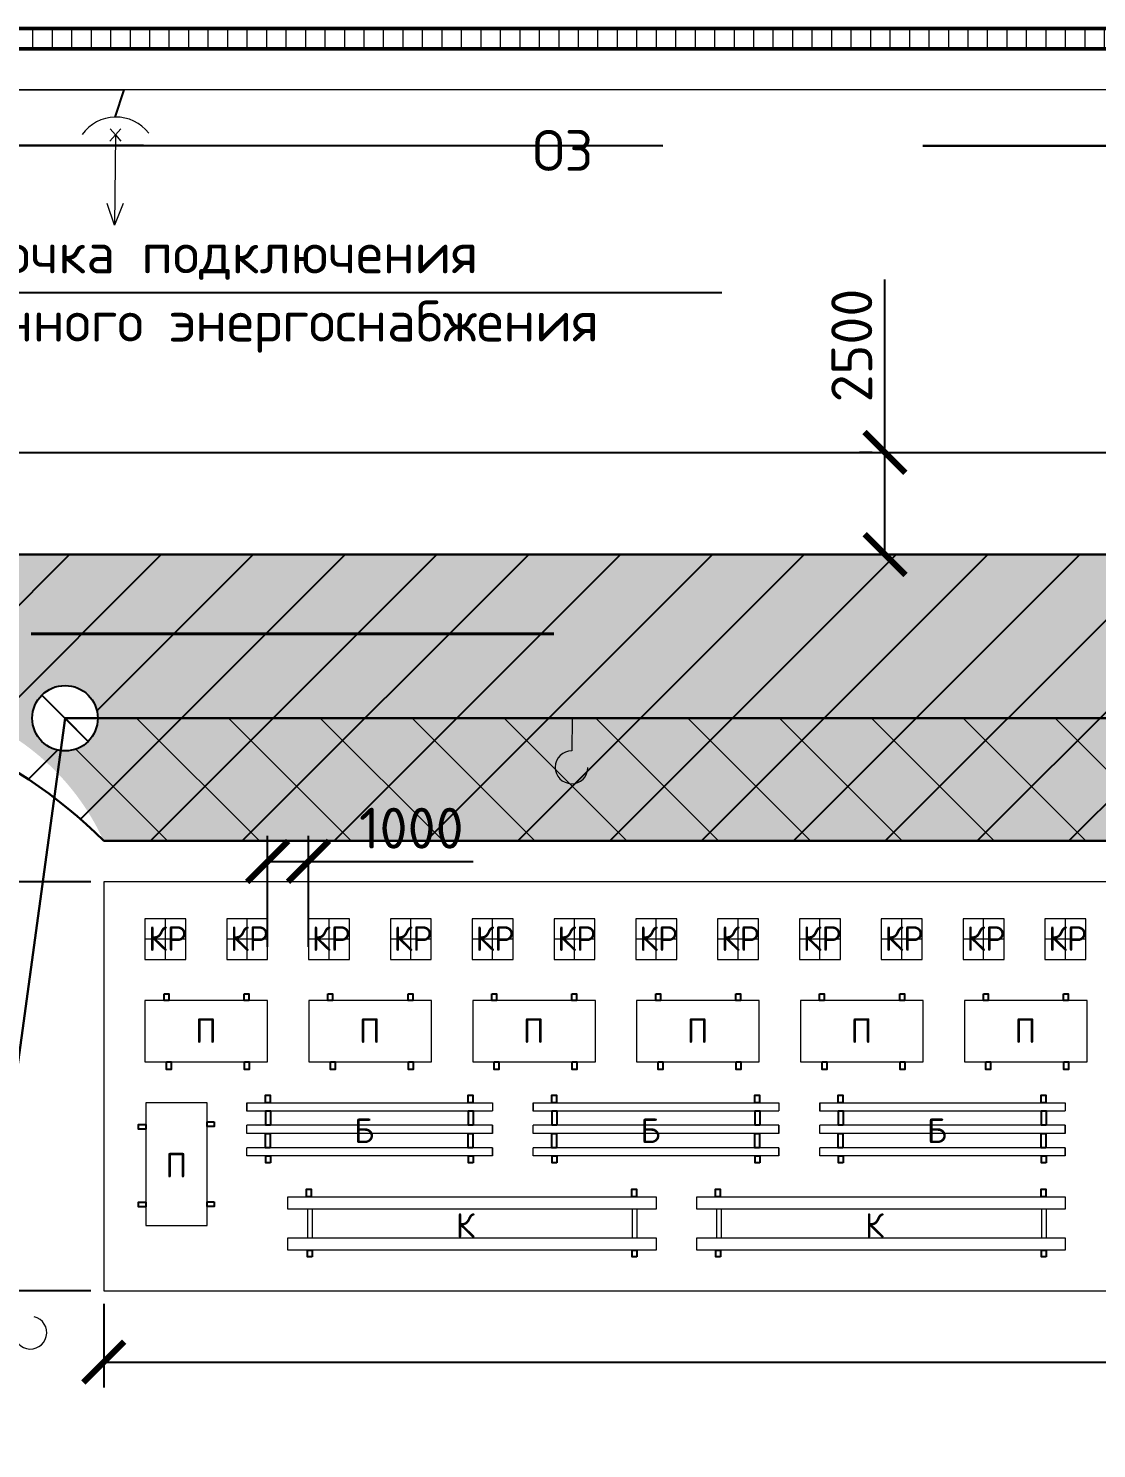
# Model space of a CAD drawing. Header units: millimetres. Extents: x -782 to 10910, y 3841 to 13237.
# Drawn here: x -583.6 to -531.4, y 4637.1 to 4706.5 of the extents above; entities that cross this region are included whole.
import ezdxf

# ---------------------------------------------------------------- set-up
doc = ezdxf.new("R2010")
doc.units = ezdxf.units.MM
doc.linetypes.add('DASHEDX2', pattern=[38.099999999999994, 25.4, -12.7])
doc.linetypes.add('штриховая2', pattern=[9.524999999999999, 6.349999999999999, -3.174999999999999])
doc.layers.add('!ОНенес!', color=6, linetype='Continuous', lineweight=40)
doc.layers.add('красный', color=1, linetype='Continuous', lineweight=30)
doc.layers.add('1', color=7, linetype='Continuous')
doc.styles.add('2.5', font='isocpeur.ttf', dxfattribs={"height": 2})
doc.styles.add('Isocpeur', font='isocpeur.ttf')
doc.dimstyles.new('М500 стройгенп', dxfattribs={"dimtxt": 2, "dimasz": 2, "dimexe": 1.25, "dimexo": 0.625, "dimtad": 1, "dimlfac": 500, "dimtxsty": '2.5', "dimblk": 'ARCHTICK', "dimcen": 2.5, "dimadec": 0, "dimazin": 0, "dimtfac": 1, "dimtmove": 0, "dimatfit": 3, "dimfxl": 1, "dimarcsym": 0})
pattern_1 = [(49.99999999999999, (0, 0), (4.5546167249001, -0.3984771384725772), [0.4762500000000001, -5.23875]), (355, (0, 0), (-0.8810855356242335, 4.776421130975879), [0.381, -4.19101460425]), (100.4514447, (0.379550175, -0.0332063375), (3.673531177258832, 4.377943797804877), [0.40475022, -4.452256114999999]), (46.18420000000002, (0, 1.27), (6.776976022303248, -1.051058198318179), [0.7143749999999999, -7.858124999999999]), (96.63555760999996, (0.5647475000000001, 1.1824125), (5.935103351287576, 6.185653114943038), [0.6071255785, -6.678390204]), (351.1841511700001, (0, 1.27), (5.935103351624426, 6.185653114638317), [0.5714991767500001, -6.286493298]), (21, (0.635, 0.9525000000000001), (3.790359781728312, -2.55662995467719), [0.4762500000000001, -5.23875]), (326.0000000000001, (0.635, 0.9525000000000001), (1.545050708691177, 4.604699153057981), [0.381, -4.191]), (71.45144499999999, (0.950863315, 0.7394475025), (5.335410481967904, 2.048069222147631), [0.40475022, -4.45224844]), (37.50000000000001, (0, 0), (0.07721508126479543, 2.113875971828828), [0, -4.1402, 0, -4.2545, 0, -4.206875]), (7.499999999999999, (0, 0), (1.670491562757644, 2.504514370452988), [0, -2.4257, 0, -4.04495, 0, -1.603375]), (327.5, (-1.41605, 0), (3.389764879171785, -0.1432185998168361), [0, -1.5875, 0, -4.953, 0, -6.57225]), (317.5, (-2.05105, 0), (3.703229534650451, 0.6356622758333258), [0, -2.06375, 0, -3.2893, 0, -4.66725])]

# ---------------------------------------------------------------- blocks, each defined once
blk = doc.blocks.new('_ArchTick')
at = {"color": 0, "linetype": 'ByBlock', "const_width": 0.15}
blk.add_lwpolyline([(-0.5, -0.5), (0.5, 0.5)], dxfattribs=at)
blk = doc.blocks.new('*D133')
at = {"color": 0, "lineweight": -2, "transparency": 16777216}
for p, q in [((-571.9339493118123, 4661.632408190058), (-571.9339493118123, 4667.057408190056)), ((-569.9339493118123, 4661.632408190058), (-569.9339493118123, 4667.057408190056)), ((-571.9339493118123, 4665.807408190056), (-569.9339493118123, 4665.807408190056)), ((-569.9339493118123, 4665.807408190056), (-561.8839493118123, 4665.807408190056))]:
    blk.add_line(p, q, dxfattribs=at)
at = {"layer": 'Defpoints', "color": 0, "lineweight": 20, "transparency": 16777216}
for p in [(-569.9339493118123, 4665.807408190056), (-571.9339493118123, 4661.007408190058), (-569.9339493118123, 4661.007408190058)]:
    blk.add_point(p, dxfattribs=at)
at = {"color": 0, "lineweight": -2, "transparency": 16777216, "xscale": 2, "yscale": 2, "zscale": 2, "rotation": 180}
blk.add_blockref('_ArchTick', (-571.9339493118123, 4665.807408190056), dxfattribs=at)
at = {"color": 0, "lineweight": -2, "transparency": 16777216, "xscale": 2, "yscale": 2, "zscale": 2}
blk.add_blockref('_ArchTick', (-569.9339493118123, 4665.807408190056), dxfattribs=at)
at = {"color": 0, "lineweight": 20, "transparency": 16777216, "insert": (-564.9089493118123, 4667.432408190056), "char_height": 2, "attachment_point": 5, "style": '2.5'}
blk.add_mtext('1000', dxfattribs=at)
blk = doc.blocks.new('*D137')
at = {"color": 0, "lineweight": -2, "transparency": 16777216}
for p, q in [((-580.5711032466988, 4664.807408190056), (-589.0000491121555, 4664.807408190056)), ((-587.7500491121555, 4644.807408190056), (-587.7500491121555, 4664.807408190056)), ((-580.5711032466988, 4644.807408190056), (-589.0000491121555, 4644.807408190056))]:
    blk.add_line(p, q, dxfattribs=at)
at = {"layer": 'Defpoints', "color": 0, "lineweight": 20, "transparency": 16777216}
for p in [(-587.7500491121555, 4664.807408190056), (-579.9461032466988, 4664.807408190056), (-579.9461032466988, 4644.807408190056)]:
    blk.add_point(p, dxfattribs=at)
at = {"color": 0, "lineweight": -2, "transparency": 16777216, "xscale": 2, "yscale": 2, "zscale": 2}
for p, rotation in [((-587.7500491121555, 4664.807408190056), 90), ((-587.7500491121555, 4644.807408190056), 270)]:
    blk.add_blockref('_ArchTick', p, dxfattribs=dict(at, rotation=rotation))
at = {"color": 0, "lineweight": 20, "transparency": 16777216, "insert": (-589.3750491121561, 4654.807408190056), "char_height": 2, "attachment_point": 5, "rotation": 90, "style": '2.5'}
blk.add_mtext('10000', dxfattribs=at)
blk = doc.blocks.new('*D138')
at = {"color": 0, "lineweight": -2, "transparency": 16777216}
for p, q in [((-579.9461032466988, 4644.182408190056), (-579.9461032466988, 4640.078354874035)), ((-397.9461032466988, 4644.182408190056), (-397.9461032466988, 4640.078354874035)), ((-579.9461032466988, 4641.328354874035), (-397.9461032466988, 4641.328354874035))]:
    blk.add_line(p, q, dxfattribs=at)
at = {"layer": 'Defpoints', "color": 0, "lineweight": 20, "transparency": 16777216}
for p in [(-579.9461032466988, 4644.807408190056), (-397.9461032466988, 4644.807408190056), (-397.9461032466988, 4641.328354874035)]:
    blk.add_point(p, dxfattribs=at)
at = {"color": 0, "lineweight": -2, "transparency": 16777216, "xscale": 2, "yscale": 2, "zscale": 2, "rotation": 180}
blk.add_blockref('_ArchTick', (-579.9461032466988, 4641.328354874035), dxfattribs=at)
at = {"color": 0, "lineweight": -2, "transparency": 16777216, "xscale": 2, "yscale": 2, "zscale": 2}
blk.add_blockref('_ArchTick', (-397.9461032466988, 4641.328354874035), dxfattribs=at)
at = {"color": 0, "lineweight": 20, "transparency": 16777216, "insert": (-488.9461032466988, 4642.953354874035), "char_height": 2, "attachment_point": 5, "style": '2.5'}
blk.add_mtext('91000', dxfattribs=at)
blk = doc.blocks.new('*D209')
at = {"color": 0, "lineweight": -2, "transparency": 16777216}
for p, q in [((-541.7540783181012, 4685.807408190056), (-541.7540783181012, 4694.257408190056)), ((-542.3790783181012, 4685.807408190056), (-543.0040783181012, 4685.807408190056)), ((-541.7540783181012, 4680.80934837659), (-541.7540783181012, 4685.807408190056)), ((-542.3790783181012, 4680.80934837659), (-543.0040783181012, 4680.80934837659))]:
    blk.add_line(p, q, dxfattribs=at)
at = {"layer": 'Defpoints', "color": 0, "lineweight": 25, "transparency": 16777216}
for p in [(-541.7540783181012, 4685.807408190056), (-541.7540783181012, 4685.807408190056), (-541.7540783181012, 4680.80934837659)]:
    blk.add_point(p, dxfattribs=at)
at = {"color": 0, "lineweight": -2, "transparency": 16777216, "xscale": 2, "yscale": 2, "zscale": 2}
for p, rotation in [((-541.7540783181012, 4685.807408190056), 90), ((-541.7540783181012, 4680.80934837659), 270)]:
    blk.add_blockref('_ArchTick', p, dxfattribs=dict(at, rotation=rotation))
at = {"color": 0, "lineweight": 25, "transparency": 16777216, "insert": (-543.3790783181018, 4691.032408190056), "char_height": 2, "attachment_point": 5, "rotation": 90, "style": '2.5'}
blk.add_mtext('2500', dxfattribs=at)

msp = doc.modelspace()

# ---------------------------------------------------------------- hatches: boundary and pattern name
at = {"layer": '!ОНенес!', "lineweight": 40}
h = msp.add_hatch(color=7, dxfattribs=at)
h.paths.add_polyline_path([(-563.6733351542885, 4678.381232780933), (-563.6733351542885, 4676.941352078932), (-557.9438637816843, 4676.941352078932)])
h.paths.add_polyline_path([(-563.6733351542885, 4676.941352078932), (-563.6733351542885, 4675.501471376111), (-557.9438637816843, 4676.941352078932)])
at = {"lineweight": 20}
h = msp.add_hatch(dxfattribs=at)
h.set_pattern_fill('ANSI31', color=256, scale=0.3, angle=45)
h.set_pattern_definition([(90, (-2824.641009548097, 1373.797206968949), (-0.9524999999999999, 1.665334536937735e-16), [])])
h.paths.add_polyline_path([(-313.3534659884535, 4706.536249929312), (-314.3534659884535, 4706.536249929312), (-644.9461032466984, 4706.536249929312), (-643.9461032466988, 4705.536249929311), (-314.3534659884535, 4705.536249929312)])
h.paths.add_polyline_path([(-314.3534659884535, 4433.593296754378), (-643.9461032466988, 4433.593296754378), (-644.9461032466988, 4432.593296754376), (-313.3534659884544, 4432.593296754378)])
at = {"lineweight": 25}
h = msp.add_hatch(dxfattribs=at)
h.set_pattern_fill('AR-CONC', color=256, scale=0.025)
h.set_pattern_definition(pattern_1)
edge = h.paths.add_edge_path()
edge.add_line((-353.003650781239, 4686.807408190055), (-369.0036507812391, 4686.807408190055))
edge.add_arc((-379.3959556266526, 4692.807408190057), 12.00000000000111, 322.9434425944063, 329.999999999993, ccw=False)
edge.add_line((-369.8194628868212, 4685.576171310796), (-368.2251833268003, 4673.807408190056))
edge.add_line((-368.2251833268003, 4673.807408190056), (-363.3777918013511, 4673.807408190056))
edge.add_line((-363.3777918013511, 4673.807408190056), (-316.3534659884535, 4673.807408190056))
edge.add_line((-316.3534659884535, 4673.807408190056), (-316.3534659884535, 4680.807408190056))
edge.add_line((-316.3534659884535, 4680.807408190056), (-319.3577284543594, 4680.807408190056))
edge.add_line((-319.3577284543594, 4680.807408190056), (-342.6113459358257, 4680.807408190055))
edge.add_arc((-342.6113459358257, 4692.807408190055), 12, 210, 270, ccw=False)
edge = h.paths.add_edge_path()
edge.add_arc((-379.3959556266512, 4692.807408190057), 11.99999999999997, 269.9999999999992, 322.94344259440226, ccw=False)
edge.add_line((-379.3959556266514, 4680.807408190057), (-608.7435855309658, 4680.807408190056))
edge.add_line((-608.7435855309658, 4680.807408190056), (-609.7005459311345, 4673.807408190056))
edge.add_line((-609.7005459311345, 4673.807408190056), (-590.8550631082705, 4673.807408190056))
edge.add_arc((-590.85506310827, 4661.807022099958), 12.00038609009789, 43.872055311378006, 90.00000000000279, ccw=False)
edge.add_line((-582.2041141804308, 4670.12389344436), (-582.053972230369, 4671.222155870106))
edge.add_arc((-581.8372545597314, 4672.807408190056), 1.599997333333322, 180, 262.21542913039906, ccw=False)
edge.add_arc((-581.8372545597313, 4672.807408190056), 1.599997333333363, 0, 180, ccw=False)
edge.add_line((-580.2372572263979, 4672.807408190056), (-397.6549492670002, 4672.807408190056))
edge.add_arc((-396.0549519336669, 4672.807408190056), 1.599997333333363, 0, 180, ccw=False)
edge.add_arc((-396.054951933667, 4672.807408190056), 1.599997333333533, -83.51900906518881, 0, ccw=False)
edge.add_line((-395.874354523561, 4671.217635866062), (-395.5563859935843, 4668.870433779938))
edge.add_arc((-385.7894749852796, 4663.401496185955), 11.19382995453419, 68.24656364308089, 150.7535520892146, ccw=False)
edge.add_line((-381.640894484899, 4673.798183585453), (-368.2251833268003, 4673.807408190056))
edge.add_line((-368.2251833268003, 4673.807408190056), (-369.8194628868212, 4685.576171310796))
edge = h.paths.add_edge_path(flags=16)
edge.add_arc((-603.5366595704063, 4674.934966363062), 0.1599997333332794, 0, 360)
h.paths.add_polyline_path([(-468.0713087692749, 4672.209808102666), (-468.0713087692749, 4678.809808102666), (-472.8713087692749, 4678.809808102666), (-472.8713087692749, 4672.209808102666)], flags=17)
h = msp.add_hatch(dxfattribs=at)
h.set_pattern_fill('ANSI31', color=256)
h.set_pattern_definition([(45, (0, 0), (-2.245064030267288, 2.245064030267288), [])])
h.paths.add_polyline_path([(-368.1916605622629, 4463.807408190056), (-373.7283456431924, 4463.807408190056), (-373.7283456431924, 4456.807408190056), (-369.1486209624317, 4456.807408190056)])
h.paths.add_polyline_path([(-395.838756261034, 4466.392731784093), (-395.5253050714422, 4468.691212416879, -0.03353100449884384), (-397.9461032466988, 4470.807408190054), (-579.9461032466959, 4470.807408190056, -0.03354647398957142), (-582.3680811724714, 4468.69031315512), (-582.0539722303693, 4466.392660510007, -0.4545915318646008), (-580.2372572263979, 4464.807408190056), (-397.6549492670002, 4464.807408190056, -0.4544922049375328)])
h.paths.add_polyline_path([(-369.7486673675742, 4685.053568050414), (-370.8281433262089, 4685.160867044788, -0.09732023512879193), (-378.9988944096926, 4680.813979056153), (-608.7435808536252, 4680.807442403994), (-609.8387670837255, 4672.796344338337, -0.0717378835690952), (-603.0621590627513, 4673.80712758524), (-596.9166659951694, 4673.836845441572, -0.1642697527778018), (-582.3680811724723, 4668.924503224986), (-582.053972230369, 4671.222155870106, -0.374956443914206), (-583.4372518930646, 4672.807408190056, -1), (-580.2372572263979, 4672.807408190056), (-397.6549492670002, 4672.807408190056, -1), (-394.4549546003336, 4672.807408190056, -0.3814580014088506), (-395.874354523561, 4671.217635866062), (-395.5563859935843, 4668.870433779938, -0.1647039980502067), (-380.9755404982268, 4673.807408190056), (-368.2251833268003, 4673.807408190056)])
h.paths.add_polyline_path([(-603.6966593037396, 4674.934966363061, -1), (-603.376659837073, 4674.934966363061, -1)], flags=16)
h.paths.add_polyline_path([(-395.874354523561, 4671.217635866062, -0.4477457859452423), (-397.6549492670002, 4672.807408190056), (-580.2372572263979, 4672.807408190056, -0.4545915318644101), (-582.053972230369, 4671.222155870106), (-582.3680811724723, 4668.924503224986, -0.03354647398949227), (-579.9461032467013, 4666.807408190056), (-397.9161832747109, 4666.807838252838, -0.0326823463613555), (-395.5563859935843, 4668.870433779938)])
h.paths.add_polyline_path([(-468.0713087692749, 4672.209808102666), (-468.0713087692749, 4678.809808102666), (-472.8713087692749, 4678.809808102666), (-472.8713087692749, 4672.209808102666)], flags=24)
h.paths.add_polyline_path([(-468.0713087692749, 4664.861306282694), (-468.0713087692749, 4671.461306282695), (-472.8713087692749, 4671.461306282695), (-472.8713087692749, 4664.861306282694)], flags=9)
h.paths.add_polyline_path([(-568.0089493118123, 4665.132408190056), (-561.8089493118123, 4665.132408190056), (-561.8089493118123, 4669.932408190056), (-568.0089493118123, 4669.932408190056)], flags=9)
at = {"lineweight": 20}
h = msp.add_hatch(dxfattribs=at)
h.set_pattern_fill('AR-CONC', color=256, scale=0.025)
h.set_pattern_definition(pattern_1)
h.paths.add_polyline_path([(-316.3534659884531, 4463.807408190056), (-368.1916605622628, 4463.807408190056), (-369.1486209624318, 4456.807408190056), (-316.3534659884531, 4456.807408190056)])
edge = h.paths.add_edge_path()
edge.add_line((-368.1916605622628, 4463.807408190056), (-387.0371433851274, 4463.807408190055))
edge.add_arc((-387.0371433851278, 4475.807794280153), 12.00038609009789, 223.8666246052217, 270.0000000000019, ccw=False)
edge.add_line((-395.6888805779704, 4467.491742942084), (-395.8387562610337, 4466.392731784093))
edge.add_arc((-396.0549519336673, 4464.807408190057), 1.599997333333696, 0, 82.23429528159272, ccw=False)
edge.add_arc((-396.0549519336669, 4464.807408190056), 1.599997333333249, -180, 3.26281224261038e-11, ccw=False)
edge.add_line((-397.6549492670001, 4464.807408190056), (-580.237257226398, 4464.807408190056))
edge.add_arc((-581.8372545597313, 4464.807408190056), 1.599997333333249, -180.00000000003251, 0, ccw=False)
edge.add_arc((-581.8372545597312, 4464.807408190057), 1.599997333333363, 97.78457086961703, 180, ccw=False)
edge.add_line((-582.0539722303693, 4466.392660510007), (-582.2041141804307, 4467.490922935752))
edge.add_arc((-590.8550631082702, 4475.807794280155), 12.00038609009884, 269.9999999999995, 316.12794468862, ccw=False)
edge.add_line((-590.8550631082703, 4463.807408190056), (-609.7005459311349, 4463.807408190056))
edge.add_line((-609.7005459311349, 4463.807408190056), (-608.7435855309664, 4456.807408190056))
edge.add_line((-608.7435855309664, 4456.807408190056), (-369.1486209624318, 4456.807408190056))
edge.add_line((-369.1486209624318, 4456.807408190056), (-368.1916605622628, 4463.807408190056))
edge = h.paths.add_edge_path()
edge.add_arc((-387.0371433851281, 4475.807794280154), 12.00038609009829, 204.6255012376261, 223.866624605226, ccw=False)
edge.add_line((-397.9461032466988, 4470.807408190054), (-490.6938527047178, 4470.807408190055))
edge.add_arc((-491.8277452490292, 4471.200196807455), 1.199997999999974, 199.1064572786452, 340.89354272135483, ccw=False)
edge.add_line((-492.9616377933407, 4470.807408190055), (-579.9461032466988, 4470.807408190056))
edge.add_arc((-590.8550631082711, 4475.807794280154), 12.00038609009891, 316.12794468862614, 335.37449876238486, ccw=False)
edge.add_line((-582.2041141804307, 4467.490922935752), (-582.0539722303693, 4466.392660510007))
edge.add_arc((-581.8372545597322, 4464.807408190056), 1.599997333334146, 0, 97.78457086957633, ccw=False)
edge.add_line((-580.237257226398, 4464.807408190056), (-397.6549492670001, 4464.807408190056))
edge.add_arc((-396.0549519336665, 4464.807408190057), 1.59999733333359, 82.23429528161893, 180.0000000000326, ccw=False)
edge.add_line((-395.8387562610337, 4466.392731784093), (-395.6888805779704, 4467.491742942084))
edge = h.paths.add_edge_path()
edge.add_line((-369.1734526398668, 4680.807408190056), (-608.7435855309659, 4680.807408190056))
edge.add_line((-608.7435855309659, 4680.807408190056), (-609.7005459311345, 4673.807408190056))
edge.add_line((-609.7005459311345, 4673.807408190056), (-590.8550631082703, 4673.807408190056))
edge.add_arc((-590.8550631082702, 4661.807022099957), 12.0003860900988, 43.872055311379995, 90.00000000000051, ccw=False)
edge.add_line((-582.2041141804307, 4670.12389344436), (-582.0539722303693, 4671.222155870106))
edge.add_arc((-581.8372545597312, 4672.807408190056), 1.599997333333383, 180, 262.215429130383, ccw=False)
edge.add_arc((-581.8372545597313, 4672.807408190056), 1.599997333333249, 0, 180, ccw=False)
edge.add_line((-580.237257226398, 4672.807408190056), (-397.6549492670001, 4672.807408190056))
edge.add_arc((-396.0549519336669, 4672.807408190056), 1.599997333333249, 0, 180, ccw=False)
edge.add_arc((-396.0549519336672, 4672.807408190056), 1.59999733333359, -83.51900906518682, 0, ccw=False)
edge.add_line((-395.8743545235611, 4671.217635866062), (-395.5563859935843, 4668.870433779938))
edge.add_arc((-336.1146253661768, 4576.116626215895), 110.1662004614554, 117.53133097450839, 122.65399106846729, ccw=False)
edge.add_line((-387.0371433851274, 4673.807408190057), (-368.2251833268001, 4673.807408190056))
edge.add_line((-368.2251833268001, 4673.807408190056), (-369.1734526398668, 4680.807408190056))
edge = h.paths.add_edge_path()
edge.add_line((-608.7435855309659, 4680.807408190056), (-617.9944806539261, 4680.807408190056))
edge.add_line((-617.9944806539261, 4680.807408190056), (-617.9903672835039, 4673.414839278554))
edge.add_arc((-614.9461032467007, 4661.807408190056), 11.99999999999999, 89.99999999999142, 104.69589656606999, ccw=False)
edge.add_line((-614.9461032466988, 4673.807408190056), (-609.7005459311345, 4673.807408190056))
edge.add_line((-609.7005459311345, 4673.807408190056), (-608.7435855309659, 4680.807408190056))
edge = h.paths.add_edge_path()
edge.add_line((-395.5563859935843, 4668.870433779938), (-395.8743545235611, 4671.217635866062))
edge.add_arc((-396.0549519336666, 4672.807408190056), 1.59999733333354, 180, 276.480990934791, ccw=False)
edge.add_line((-397.6549492670001, 4672.807408190056), (-580.237257226398, 4672.807408190056))
edge.add_arc((-581.8372545597306, 4672.807408190055), 1.599997333332567, -97.78457086964158, 3.26281224261038e-11, ccw=False)
edge.add_line((-582.0539722303693, 4671.222155870106), (-582.2041141804307, 4670.12389344436))
edge.add_arc((-590.8550631082711, 4661.807022099958), 12.00038609009887, 24.625501237615197, 43.87205531137391, ccw=False)
edge.add_line((-579.9461032466988, 4666.807408190056), (-495.3362340621907, 4666.807408190057))
edge.add_arc((-494.7502566779731, 4665.760209209352), 1.199997999999775, 60.77008879751702, 119.22991120248301, ccw=False)
edge.add_line((-494.1642792937555, 4666.807408190057), (-397.9461032466988, 4666.807408190058))
edge.add_arc((-395.8058361411876, 4666.743801775387), 2.141212053702449, 83.3098781517865, 178.2977326767353, ccw=False)
h.paths.add_polyline_path([(-493.9975630162967, 4666.092173083482), (-490.7575684162966, 4666.092173083482), (-490.7575684162966, 4666.807408190057), (-493.9975630162967, 4666.807408190057)])
h.paths.add_polyline_path([(-368.2251833268001, 4673.807408190056), (-316.3534659884535, 4673.807408190056), (-316.3534659884535, 4680.807408190056), (-369.1734526398668, 4680.807408190056)])
edge = h.paths.add_edge_path()
edge.add_arc((-609.9461032466985, 4656.807408190055), 24.0000000000004, 109.5918062684614, 179.9999999999978)
edge.add_line((-633.9461032466988, 4656.807408190056), (-633.9461032466984, 4480.807408190052))
edge.add_arc((-609.9461032467011, 4480.807408190051), 23.99999999999727, 179.9999999999978, 270.0000000000054)
edge.add_line((-609.9461032466988, 4456.807408190054), (-608.7435855309664, 4456.807408190056))
edge.add_line((-608.7435855309664, 4456.807408190056), (-609.7005459311349, 4463.807408190056))
edge.add_line((-609.7005459311349, 4463.807408190056), (-614.9461032466988, 4463.807408190056))
edge.add_arc((-637.9166659951774, 4452.836845441578), 25.45584412271741, 25.52877936551009, 64.47122063448796)
edge.add_line((-626.9461032466984, 4475.807408190056), (-626.9461032466988, 4661.807408190057))
edge.add_arc((-614.9461032467029, 4661.807408190058), 11.99999999999591, 104.6958965660634, 180.0000000000043, ccw=False)
edge.add_line((-617.9903672835038, 4673.414839278552), (-617.9937075255318, 4679.417938156673))
at = {"lineweight": 25}
h = msp.add_hatch(dxfattribs=at)
h.set_pattern_fill('AR-CONC', color=256, scale=0.025)
h.set_pattern_definition(pattern_1)
h.paths.add_polyline_path([(-583.4372518930646, 4464.807408190057, -0.3749564439141822), (-582.0539722303693, 4466.392660510007), (-582.2041141804308, 4467.490922935752, -0.204033737675322), (-590.8550631082705, 4463.807408190056), (-602.9461032466988, 4463.807408190056, -0.07295313050703632), (-609.8387670837262, 4464.818472041775), (-608.7435855309665, 4456.807408190056), (-375.2283456431924, 4456.807408190056), (-375.2283456431924, 4463.807408190056), (-387.0371433851275, 4463.807408190055, -0.07788613496386315), (-390.7084414081945, 4464.382784996251), (-394.4599769532101, 4464.680734284335, -0.961137780494143), (-397.6549492670002, 4464.807408190056), (-580.2372572263979, 4464.807408190056, -1)])
h.paths.add_polyline_path([(-633.514712618641, 4548.873557491696), (-626.914712618641, 4548.873557491696), (-626.914712618641, 4553.673557491697), (-633.514712618641, 4553.673557491697)], flags=24)
h.paths.add_polyline_path([(-632.0211032466989, 4479.706117698785), (-625.4211032466989, 4479.706117698785), (-625.4211032466989, 4484.506117698786), (-632.0211032466989, 4484.506117698786)], flags=24)
h.paths.add_polyline_path([(-634.1330646529047, 4600.84393683831), (-630.4430708029047, 4600.84393683831), (-630.4430708029047, 4605.163929638309), (-634.1330646529047, 4605.163929638309)], flags=9)
h.paths.add_polyline_path([(-468.0713087692749, 4457.905008277443), (-468.0713087692749, 4464.505008277443), (-472.8713087692749, 4464.505008277443), (-472.8713087692749, 4457.905008277443)], flags=24)
edge = h.paths.add_edge_path()
edge.add_arc((-609.9461032467025, 4656.807408190058), 23.99999999999636, 109.5916018314281, 180)
edge.add_line((-633.9461032466988, 4656.807408190056), (-633.9461032466988, 4480.807408190055))
edge.add_arc((-609.9461032466982, 4480.807408190055), 24.00000000000068, 180, 269.9999999999984)
edge.add_line((-609.9461032466988, 4456.807408190054), (-608.7435855309662, 4456.807408190055))
edge.add_line((-608.7435855309662, 4456.807408190055), (-609.7005459311349, 4463.807408190056))
edge.add_line((-609.7005459311349, 4463.807408190056), (-609.838767083726, 4464.818472041775))
edge.add_arc((-602.946103246698, 4487.807408190057), 24.00000000000118, 180.0000000000022, 253.3099412232823, ccw=False)
edge.add_line((-626.9461032466988, 4487.807408190056), (-626.9461032466988, 4661.807408190056))
edge.add_arc((-614.9461032466974, 4661.807408190056), 12.00000000000148, 104.695371507521, 180, ccw=False)
edge.add_line((-617.9902609128695, 4673.414867175705), (-617.9936268488677, 4679.417966871179))
at = {"lineweight": 20}
h = msp.add_hatch(dxfattribs=at)
h.set_pattern_fill('ANSI31', color=256, angle=90)
h.set_pattern_definition([(135, (-2824.641009548097, 1373.797206968949), (-2.245064030267288, -2.245064030267288), [])])
h.paths.add_polyline_path([(-579.9461032466988, 4470.807408190056, -0.08417691247348844), (-582.2041141804307, 4467.490922935752), (-582.0539722303693, 4466.392660510007, -0.4545915318646024), (-580.237257226398, 4464.807408190056), (-397.6549492670001, 4464.807408190056, -0.4544922049375297), (-395.8387562610342, 4466.392731784093), (-395.6888805779704, 4467.491742942084, -0.0841530486918285), (-397.9461032466988, 4470.807408190054), (-490.6938527047178, 4470.807408190055, -0.7118923099456058), (-492.9616377933407, 4470.807408190055)])
h.paths.add_polyline_path([(-580.237257226398, 4672.807408190056, -0.4545915318645994), (-582.0539722303693, 4671.222155870106), (-582.2041141804307, 4670.12389344436, -0.08417691247348781), (-579.9461032466988, 4666.807408190056), (-495.3362340621907, 4666.807408190057, -0.2607592432923631), (-494.1642792937555, 4666.807408190057), (-397.9461032466984, 4666.807408190058, -0.08316455394183549), (-395.7214667589715, 4670.089038391293), (-395.8743545235611, 4671.217635866062, -0.4477457859452445), (-397.6549492670001, 4672.807408190056)])
h.paths.add_polyline_path([(-493.9951801482662, 4666.15256148437), (-488.5951801482661, 4666.15256148437), (-488.5951801482661, 4670.952561484371), (-493.9951801482662, 4670.952561484371)], flags=9)
h.paths.add_polyline_path([(-360.2905289353744, 4665.506475931948), (-355.2905289353744, 4665.506475931948), (-355.2905289353744, 4670.306475931948), (-360.2905289353744, 4670.306475931948)], flags=9)

# ---------------------------------------------------------------- linework, layer by layer
at = {"layer": '!ОНенес!', "color": 7, "lineweight": 40}
msp.add_line((-583.494233495323, 4676.941352078931), (-557.9438637816843, 4676.941352078931), dxfattribs=at)
at = {"lineweight": 50}
msp.add_line((-644.9461032466984, 4706.536249929312), (-314.3534659884535, 4706.536249929312), dxfattribs=at)
at = {"color": 240, "lineweight": 20, "true_color": 0xed1f24}
for p, q in [((-641.9461032466988, 4703.536249929311), (-578.9461032466988, 4703.536249929311)), ((-487.6307382622199, 4703.536203396881), (-641.9461032444688, 4703.536203396881))]:
    msp.add_line(p, q, dxfattribs=at)
at = {"color": 1, "lineweight": 25}
msp.add_line((-579.3890454147295, 4702.201498618739), (-578.9461032466988, 4703.536203396881), dxfattribs=at)
at = {"linetype": 'штриховая2', "lineweight": 30, "ltscale": 4}
for p, q in [((-586.0094129590552, 4700.807408190056), (-578.0094129590552, 4700.807408190056)), ((-578.0094129590552, 4700.807408190056), (-386.4022036093143, 4700.766951551902))]:
    msp.add_line(p, q, dxfattribs=at)
at = {"color": 7, "lineweight": 25}
msp.add_line((-595.8493559922135, 4693.621098579173), (-549.7361084159006, 4693.621098579173), dxfattribs=at)
at = {"color": 5, "lineweight": 25}
msp.add_line((-638.9461032466988, 4685.807408190056), (-520.1417716991327, 4685.807408190056), dxfattribs=at)
at = {"lineweight": 30}
for p, q in [((-609.9461032466988, 4680.807408190056), (-378.9988944096926, 4680.813979056153)), ((-588.9461032466988, 4620.807408190056), (-581.8372545597306, 4672.807408190056)), ((-581.8372545597308, 4672.807408190056), (-396.0549519336669, 4672.807408190056)), ((-397.9161832747109, 4666.807838252838), (-579.9461032466988, 4666.807408190056))]:
    msp.add_line(p, q, dxfattribs=at)
at = {"lineweight": 25}
for p, q in [((-580.7058855954506, 4671.676039225776), (-582.9686235240115, 4673.938777154337)), ((-581.8372545597313, 4672.807408190056), (-580.7058855954506, 4671.676039225775))]:
    msp.add_line(p, q, dxfattribs=at)
at = {"lineweight": 13}
for p, q in [((-557.0388595198747, 4672.807408190056), (-557.0618950159574, 4671.207576688744)), ((-577.9339426451461, 4663.007404856725), (-577.9339426451461, 4661.007408190058)), ((-575.9339459784792, 4663.007404856725), (-577.9339426451461, 4663.007404856725)), ((-576.9339443118124, 4661.007408190058), (-576.9339443118124, 4663.007404856725)), ((-575.9339459784792, 4661.007408190058), (-575.9339459784792, 4663.007404856725)), ((-573.9339459784792, 4663.007404856725), (-573.9339459784792, 4661.007408190058)), ((-571.9339493118123, 4663.007404856725), (-573.9339459784792, 4663.007404856725)), ((-572.9339476451455, 4661.007408190058), (-572.9339476451455, 4663.007404856725)), ((-571.9339493118123, 4661.007408190058), (-571.9339493118123, 4663.007404856725)), ((-569.9339493118123, 4663.007404856725), (-569.9339493118123, 4661.007408190058)), ((-567.9339526451454, 4663.007404856725), (-569.9339493118123, 4663.007404856725)), ((-568.9339509784786, 4661.007408190058), (-568.9339509784786, 4663.007404856725)), ((-567.9339526451454, 4661.007408190058), (-567.9339526451454, 4663.007404856725)), ((-565.9339526451454, 4663.007404856725), (-565.9339526451454, 4661.007408190058)), ((-563.9339559784785, 4663.007404856725), (-565.9339526451454, 4663.007404856725)), ((-564.9339543118117, 4661.007408190058), (-564.9339543118117, 4663.007404856725)), ((-563.9339559784785, 4661.007408190058), (-563.9339559784785, 4663.007404856725)), ((-561.9339559784785, 4663.007404856725), (-561.9339559784785, 4661.007408190058)), ((-559.9339593118116, 4663.007404856725), (-561.9339559784785, 4663.007404856725)), ((-560.9339576451448, 4661.007408190058), (-560.9339576451448, 4663.007404856725)), ((-559.9339593118116, 4661.007408190058), (-559.9339593118116, 4663.007404856725)), ((-557.9339593118116, 4663.007404856725), (-557.9339593118116, 4661.007408190058)), ((-555.9339626451447, 4663.007404856725), (-557.9339593118116, 4663.007404856725)), ((-556.9339609784779, 4661.007408190058), (-556.9339609784779, 4663.007404856725)), ((-555.9339626451447, 4661.007408190058), (-555.9339626451447, 4663.007404856725)), ((-553.9339626451447, 4663.007404856725), (-553.9339626451447, 4661.007408190058)), ((-551.9339659784778, 4663.007404856725), (-553.9339626451447, 4663.007404856725)), ((-552.933964311811, 4661.007408190058), (-552.933964311811, 4663.007404856725)), ((-551.9339659784778, 4661.007408190058), (-551.9339659784778, 4663.007404856725)), ((-549.9339659784778, 4663.007404856725), (-549.9339659784778, 4661.007408190058)), ((-547.9339693118109, 4663.007404856725), (-549.9339659784778, 4663.007404856725)), ((-548.9339676451441, 4661.007408190058), (-548.9339676451441, 4663.007404856725)), ((-547.9339693118109, 4661.007408190058), (-547.9339693118109, 4663.007404856725)), ((-545.9339693118109, 4663.007404856725), (-545.9339693118109, 4661.007408190058)), ((-543.933972645144, 4663.007404856725), (-545.9339693118109, 4663.007404856725)), ((-544.9339709784772, 4661.007408190058), (-544.9339709784772, 4663.007404856725)), ((-543.933972645144, 4661.007408190058), (-543.933972645144, 4663.007404856725)), ((-541.933972645144, 4663.007404856725), (-541.933972645144, 4661.007408190058)), ((-539.9339759784771, 4663.007404856725), (-541.933972645144, 4663.007404856725)), ((-540.9339743118103, 4661.007408190058), (-540.9339743118103, 4663.007404856725)), ((-539.9339759784771, 4661.007408190058), (-539.9339759784771, 4663.007404856725)), ((-537.9339759784771, 4663.007404856725), (-537.9339759784771, 4661.007408190058)), ((-535.9339793118102, 4663.007404856725), (-537.9339759784771, 4663.007404856725)), ((-536.9339776451434, 4661.007408190058), (-536.9339776451434, 4663.007404856725)), ((-535.9339793118102, 4661.007408190058), (-535.9339793118102, 4663.007404856725)), ((-533.9339793118102, 4663.007404856725), (-533.9339793118102, 4661.007408190058)), ((-531.9339826451433, 4663.007404856725), (-533.9339793118102, 4663.007404856725)), ((-532.9339809784765, 4661.007408190058), (-532.9339809784765, 4663.007404856725)), ((-531.9339826451433, 4661.007408190058), (-531.9339826451433, 4663.007404856725)), ((-575.9339459784792, 4662.007406523391), (-577.9339426451461, 4662.007406523391)), ((-571.9339493118123, 4662.007406523391), (-573.9339459784792, 4662.007406523391)), ((-567.9339526451454, 4662.007406523391), (-569.9339493118123, 4662.007406523391)), ((-563.9339559784785, 4662.007406523391), (-565.9339526451454, 4662.007406523391)), ((-559.9339593118116, 4662.007406523391), (-561.9339559784785, 4662.007406523391)), ((-555.9339626451447, 4662.007406523391), (-557.9339593118116, 4662.007406523391)), ((-551.9339659784778, 4662.007406523391), (-553.9339626451447, 4662.007406523391)), ((-547.9339693118109, 4662.007406523391), (-549.9339659784778, 4662.007406523391)), ((-543.933972645144, 4662.007406523391), (-545.9339693118109, 4662.007406523391)), ((-539.9339759784771, 4662.007406523391), (-541.933972645144, 4662.007406523391)), ((-535.9339793118102, 4662.007406523391), (-537.9339759784771, 4662.007406523391)), ((-531.9339826451433, 4662.007406523391), (-533.9339793118102, 4662.007406523391)), ((-577.9339426451461, 4661.007408190058), (-575.9339459784792, 4661.007408190058)), ((-573.9339459784792, 4661.007408190058), (-571.9339493118123, 4661.007408190058)), ((-569.9339493118123, 4661.007408190058), (-567.9339526451454, 4661.007408190058)), ((-565.9339526451454, 4661.007408190058), (-563.9339559784785, 4661.007408190058)), ((-561.9339559784785, 4661.007408190058), (-559.9339593118116, 4661.007408190058)), ((-557.9339593118116, 4661.007408190058), (-555.9339626451447, 4661.007408190058)), ((-553.9339626451447, 4661.007408190058), (-551.9339659784778, 4661.007408190058)), ((-549.9339659784778, 4661.007408190058), (-547.9339693118109, 4661.007408190058)), ((-545.9339693118109, 4661.007408190058), (-543.933972645144, 4661.007408190058)), ((-541.933972645144, 4661.007408190058), (-539.9339759784771, 4661.007408190058)), ((-537.9339759784771, 4661.007408190058), (-535.9339793118102, 4661.007408190058)), ((-533.9339793118102, 4661.007408190058), (-531.9339826451433, 4661.007408190058))]:
    msp.add_line(p, q, dxfattribs=at)
at = {"lineweight": 20}
for p, q in [((-579.9461032466988, 4664.807408190056), (-579.9461032466988, 4654.807408190056)), ((-397.9461032466988, 4664.807408190056), (-579.9461032466988, 4664.807408190056)), ((-579.9461032466988, 4664.807408190056), (-579.9461032466988, 4654.807408190056)), ((-397.9461032466988, 4664.807408190056), (-579.9461032466988, 4664.807408190056)), ((-571.9339426451461, 4659.007408190058), (-577.9339426451461, 4659.007408190058)), ((-577.9339426451461, 4659.007408190058), (-577.9339426451461, 4656.007408190058)), ((-571.9339426451456, 4656.007408190058), (-571.9339426451456, 4659.007408190058)), ((-563.9217820435929, 4659.007408190058), (-569.9217820435929, 4659.007408190058)), ((-569.9217820435929, 4659.007408190058), (-569.9217820435929, 4656.007408190058)), ((-563.9217820435924, 4656.007408190058), (-563.9217820435924, 4659.007408190058)), ((-555.9096214420397, 4659.007408190058), (-561.9096214420397, 4659.007408190058)), ((-561.9096214420397, 4659.007408190058), (-561.9096214420397, 4656.007408190058)), ((-555.9096214420392, 4656.007408190058), (-555.9096214420392, 4659.007408190058)), ((-547.8974608404865, 4659.00740819006), (-553.8974608404865, 4659.00740819006)), ((-553.8974608404865, 4659.00740819006), (-553.8974608404865, 4656.00740819006)), ((-547.897460840486, 4656.00740819006), (-547.897460840486, 4659.00740819006)), ((-539.8853002389333, 4659.00740819006), (-545.8853002389333, 4659.00740819006)), ((-545.8853002389333, 4659.00740819006), (-545.8853002389333, 4656.00740819006)), ((-539.8853002389328, 4656.00740819006), (-539.8853002389328, 4659.00740819006)), ((-531.8731396373801, 4659.00740819006), (-537.8731396373801, 4659.00740819006)), ((-537.8731396373801, 4659.00740819006), (-537.8731396373801, 4656.00740819006)), ((-531.8731396373796, 4656.00740819006), (-531.8731396373796, 4659.00740819006)), ((-577.9339426451461, 4656.007408190058), (-571.9339426451456, 4656.007408190058)), ((-569.9217820435929, 4656.007408190058), (-563.9217820435924, 4656.007408190058)), ((-561.9096214420397, 4656.007408190058), (-555.9096214420392, 4656.007408190058)), ((-553.8974608404865, 4656.00740819006), (-547.897460840486, 4656.00740819006)), ((-545.8853002389333, 4656.00740819006), (-539.8853002389328, 4656.00740819006)), ((-537.8731396373801, 4656.00740819006), (-531.8731396373796, 4656.00740819006)), ((-579.9461032466988, 4654.807408190056), (-579.9461032466988, 4644.807408190056)), ((-579.9461032466988, 4654.807408190056), (-579.9461032466988, 4644.807408190056)), ((-574.8856645068172, 4654.007408190058), (-577.8856645068172, 4654.007408190058)), ((-577.8856645068172, 4654.007408190058), (-577.8856645068172, 4648.007408190058)), ((-574.8856645068172, 4648.007408190058), (-574.8856645068172, 4654.007408190058)), ((-572.9461032466988, 4654.007408190058), (-560.9461032466988, 4654.007408190058)), ((-572.9461032466988, 4653.593048836114), (-572.9461032466988, 4654.007408190058)), ((-572.9461032466988, 4654.007408190058), (-572.9461032466988, 4653.607408190059)), ((-560.9461032466988, 4654.007408190058), (-560.9461032466988, 4653.607408190059)), ((-558.9461032466988, 4654.007408190058), (-546.9461032466988, 4654.007408190058)), ((-558.9461032466988, 4653.593048836114), (-558.9461032466988, 4654.007408190058)), ((-558.9461032466988, 4654.007408190058), (-558.9461032466988, 4653.607408190059)), ((-546.9461032466988, 4654.007408190058), (-546.9461032466988, 4653.607408190059)), ((-544.9461032466988, 4654.007408190058), (-532.9461032466988, 4654.007408190058)), ((-544.9461032466988, 4653.593048836114), (-544.9461032466988, 4654.007408190058)), ((-544.9461032466988, 4654.007408190058), (-544.9461032466988, 4653.607408190059)), ((-532.9461032466988, 4654.007408190058), (-532.9461032466988, 4653.607408190059)), ((-572.9461032466988, 4653.607408190059), (-560.9461032466988, 4653.607408190059)), ((-558.9461032466988, 4653.607408190059), (-546.9461032466988, 4653.607408190059)), ((-544.9461032466988, 4653.607408190059), (-532.9461032466988, 4653.607408190059)), ((-572.9461032466988, 4652.507408190058), (-572.9461032466988, 4652.907408190058)), ((-560.9461032466988, 4652.907408190058), (-572.9461032466988, 4652.907408190058)), ((-560.9461032466988, 4652.507408190058), (-572.9461032466988, 4652.507408190058)), ((-560.9461032466988, 4652.907408190058), (-560.9461032466988, 4652.507408190058)), ((-560.9461032466988, 4652.507408190058), (-560.9461032466988, 4652.907408190058)), ((-558.9461032466988, 4652.507408190058), (-558.9461032466988, 4652.907408190058)), ((-546.9461032466988, 4652.907408190058), (-558.9461032466988, 4652.907408190058)), ((-546.9461032466988, 4652.507408190058), (-558.9461032466988, 4652.507408190058)), ((-546.9461032466988, 4652.907408190058), (-546.9461032466988, 4652.507408190058)), ((-546.9461032466988, 4652.507408190058), (-546.9461032466988, 4652.907408190058)), ((-544.9461032466988, 4652.507408190058), (-544.9461032466988, 4652.907408190059)), ((-532.9461032466988, 4652.907408190059), (-544.9461032466988, 4652.907408190059)), ((-532.9461032466988, 4652.507408190058), (-544.9461032466988, 4652.507408190058)), ((-532.9461032466988, 4652.907408190059), (-532.9461032466988, 4652.507408190058)), ((-532.9461032466988, 4652.507408190058), (-532.9461032466988, 4652.907408190059)), ((-572.9461032466988, 4651.407408190058), (-572.9461032466988, 4651.807408190058)), ((-560.9461032466988, 4651.807408190058), (-572.9461032466988, 4651.807408190058)), ((-560.9461032466988, 4651.807408190058), (-560.9461032466988, 4651.407408190058)), ((-560.9461032466988, 4651.407408190058), (-560.9461032466988, 4651.807408190058)), ((-558.9461032466988, 4651.407408190058), (-558.9461032466988, 4651.807408190058)), ((-546.9461032466988, 4651.807408190058), (-558.9461032466988, 4651.807408190058)), ((-546.9461032466988, 4651.807408190058), (-546.9461032466988, 4651.407408190058)), ((-546.9461032466988, 4651.407408190058), (-546.9461032466988, 4651.807408190058)), ((-544.9461032466988, 4651.407408190058), (-544.9461032466988, 4651.807408190059)), ((-532.9461032466988, 4651.807408190059), (-544.9461032466988, 4651.807408190059)), ((-532.9461032466988, 4651.807408190059), (-532.9461032466988, 4651.407408190058)), ((-532.9461032466988, 4651.407408190058), (-532.9461032466988, 4651.807408190059)), ((-560.9461032466988, 4651.407408190058), (-572.9461032466988, 4651.407408190058)), ((-546.9461032466988, 4651.407408190058), (-558.9461032466988, 4651.407408190058)), ((-532.9461032466988, 4651.407408190058), (-544.9461032466988, 4651.407408190058)), ((-570.9461032466988, 4649.407408190056), (-552.9461032466988, 4649.407408190056)), ((-570.9461032466988, 4648.807408190056), (-570.9461032466988, 4649.407408190056)), ((-552.9461032466988, 4649.407408190056), (-552.9461032466988, 4648.807408190057)), ((-550.9461032466988, 4649.407408190057), (-532.9461032466988, 4649.407408190057)), ((-550.9461032466988, 4648.807408190057), (-550.9461032466988, 4649.407408190057)), ((-532.9461032466988, 4649.407408190057), (-532.9461032466988, 4648.807408190058)), ((-552.9461032466988, 4648.807408190057), (-570.9461032466988, 4648.807408190056)), ((-569.9872630566188, 4648.807408190057), (-569.9872630566183, 4647.407408190056)), ((-569.7594255827953, 4648.807408190057), (-569.7594255827948, 4647.407408190056)), ((-554.1078015949174, 4648.807408190056), (-554.107801594917, 4647.407408190056)), ((-553.879964121094, 4648.807408190056), (-553.8799641210935, 4647.407408190056)), ((-532.9461032466988, 4648.807408190058), (-550.9461032466988, 4648.807408190057)), ((-549.9872630566188, 4648.807408190056), (-549.9872630566183, 4647.407408190056)), ((-549.7594255827953, 4648.807408190056), (-549.7594255827948, 4647.407408190056)), ((-534.1078015949174, 4648.807408190056), (-534.107801594917, 4647.407408190056)), ((-533.879964121094, 4648.807408190056), (-533.8799641210935, 4647.407408190056)), ((-577.8856645068172, 4648.007408190058), (-574.8856645068172, 4648.007408190058)), ((-570.9461032466988, 4647.407408190056), (-552.9461032466988, 4647.407408190056)), ((-570.9461032466988, 4646.807408190056), (-570.9461032466988, 4647.407408190056)), ((-552.9461032466988, 4646.807408190056), (-570.9461032466988, 4646.807408190056)), ((-552.9461032466988, 4647.407408190056), (-552.9461032466988, 4646.807408190056)), ((-550.9461032466988, 4647.407408190056), (-532.9461032466988, 4647.407408190056)), ((-550.9461032466988, 4646.807408190056), (-550.9461032466988, 4647.407408190056)), ((-532.9461032466988, 4646.807408190057), (-550.9461032466988, 4646.807408190056)), ((-532.9461032466988, 4647.407408190056), (-532.9461032466988, 4646.807408190057)), ((-579.9461032466988, 4644.807408190056), (-397.9461032466988, 4644.807408190056)), ((-579.9461032466988, 4644.807408190056), (-397.9461032466988, 4644.807408190056))]:
    msp.add_line(p, q, dxfattribs=at)
at = {"lineweight": 50}
msp.add_lwpolyline([(-314.3534659884535, 4456.807408190056), (-314.3534659884535, 4433.593296754378), (-643.9461032466988, 4433.593296754378), (-643.9461032466988, 4705.536249929311), (-314.3534659884535, 4705.536249929312), (-314.3534659884535, 4680.807408190056)], dxfattribs=at)
at = {"linetype": 'Continuous'}
for points in [[(-577.0000817707514, 4659.340418104072), (-576.772244296928, 4659.340418104072), (-576.772244296928, 4659.007408190058), (-577.0000817707514, 4659.007408190058)], [(-573.0821150923325, 4659.340418104072), (-572.8542776185091, 4659.340418104072), (-572.8542776185091, 4659.007408190058), (-573.0821150923325, 4659.007408190058)], [(-568.9879211691982, 4659.340418104072), (-568.7600836953748, 4659.340418104072), (-568.7600836953748, 4659.007408190058), (-568.9879211691982, 4659.007408190058)], [(-565.0699544907793, 4659.340418104072), (-564.8421170169559, 4659.340418104072), (-564.8421170169559, 4659.007408190058), (-565.0699544907793, 4659.007408190058)], [(-560.975760567645, 4659.340418104072), (-560.7479230938216, 4659.340418104072), (-560.7479230938216, 4659.007408190058), (-560.975760567645, 4659.007408190058)], [(-557.0577938892261, 4659.340418104072), (-556.8299564154026, 4659.340418104072), (-556.8299564154026, 4659.007408190058), (-557.0577938892261, 4659.007408190058)], [(-552.9635999660918, 4659.340418104074), (-552.7357624922683, 4659.340418104074), (-552.7357624922683, 4659.00740819006), (-552.9635999660918, 4659.00740819006)], [(-549.0456332876729, 4659.340418104074), (-548.8177958138494, 4659.340418104074), (-548.8177958138494, 4659.00740819006), (-549.0456332876729, 4659.00740819006)], [(-544.9514393645386, 4659.340418104074), (-544.7236018907151, 4659.340418104074), (-544.7236018907151, 4659.00740819006), (-544.9514393645386, 4659.00740819006)], [(-541.0334726861197, 4659.340418104074), (-540.8056352122962, 4659.340418104074), (-540.8056352122962, 4659.00740819006), (-541.0334726861197, 4659.00740819006)], [(-536.9392787629854, 4659.340418104074), (-536.7114412891619, 4659.340418104074), (-536.7114412891619, 4659.00740819006), (-536.9392787629854, 4659.00740819006)], [(-533.0213120845665, 4659.340418104074), (-532.793474610743, 4659.340418104074), (-532.793474610743, 4659.00740819006), (-533.0213120845665, 4659.00740819006)], [(-576.878497942831, 4656.007408190058), (-576.6506604690076, 4656.007408190058), (-576.6506604690076, 4655.63792714368), (-576.878497942831, 4655.63792714368)], [(-573.0658573489886, 4656.007408190058), (-572.8380198751652, 4656.007408190058), (-572.8380198751652, 4655.63792714368), (-573.0658573489886, 4655.63792714368)], [(-568.8663373412778, 4656.007408190058), (-568.6384998674544, 4656.007408190058), (-568.6384998674544, 4655.63792714368), (-568.8663373412778, 4655.63792714368)], [(-565.0536967474354, 4656.007408190058), (-564.825859273612, 4656.007408190058), (-564.825859273612, 4655.63792714368), (-565.0536967474354, 4655.63792714368)], [(-560.8541767397246, 4656.007408190058), (-560.6263392659012, 4656.007408190058), (-560.6263392659012, 4655.63792714368), (-560.8541767397246, 4655.63792714368)], [(-557.0415361458822, 4656.007408190058), (-556.8136986720588, 4656.007408190058), (-556.8136986720588, 4655.63792714368), (-557.0415361458822, 4655.63792714368)], [(-552.8420161381714, 4656.00740819006), (-552.614178664348, 4656.00740819006), (-552.614178664348, 4655.637927143682), (-552.8420161381714, 4655.637927143682)], [(-549.029375544329, 4656.00740819006), (-548.8015380705056, 4656.00740819006), (-548.8015380705056, 4655.637927143682), (-549.029375544329, 4655.637927143682)], [(-544.8298555366182, 4656.00740819006), (-544.6020180627947, 4656.00740819006), (-544.6020180627947, 4655.637927143682), (-544.8298555366182, 4655.637927143682)], [(-541.0172149427758, 4656.00740819006), (-540.7893774689524, 4656.00740819006), (-540.7893774689524, 4655.637927143682), (-541.0172149427758, 4655.637927143682)], [(-536.817694935065, 4656.00740819006), (-536.5898574612415, 4656.00740819006), (-536.5898574612415, 4655.637927143682), (-536.817694935065, 4655.637927143682)], [(-533.0050543412226, 4656.00740819006), (-532.7772168673991, 4656.00740819006), (-532.7772168673991, 4655.637927143682), (-533.0050543412226, 4655.637927143682)], [(-571.8141885428558, 4654.007408190058), (-572.0420260166793, 4654.007408190058), (-572.0420260166793, 4654.376889236437), (-571.8141885428558, 4654.376889236437)], [(-561.8962218644374, 4654.007408190058), (-562.1240593382608, 4654.007408190058), (-562.1240593382608, 4654.376889236437), (-561.8962218644374, 4654.376889236437)], [(-557.8141885428558, 4654.007408190058), (-558.0420260166793, 4654.007408190058), (-558.0420260166793, 4654.376889236437), (-557.8141885428558, 4654.376889236437)], [(-547.8962218644374, 4654.007408190058), (-548.1240593382608, 4654.007408190058), (-548.1240593382608, 4654.376889236437), (-547.8962218644374, 4654.376889236437)], [(-543.8141885428558, 4654.007408190058), (-544.0420260166793, 4654.007408190058), (-544.0420260166793, 4654.376889236437), (-543.8141885428558, 4654.376889236437)], [(-533.8962218644374, 4654.007408190058), (-534.1240593382608, 4654.007408190058), (-534.1240593382608, 4654.376889236437), (-533.8962218644374, 4654.376889236437)], [(-574.5526545928033, 4653.073547315664), (-574.5526545928033, 4652.84570984184), (-574.8856645068172, 4652.84570984184), (-574.8856645068172, 4653.073547315664)], [(-571.797930799512, 4652.907408190058), (-572.0257682733354, 4652.907408190058), (-572.0257682733354, 4653.607408190059), (-571.797930799512, 4653.607408190059)], [(-561.8799641210935, 4652.907408190058), (-562.107801594917, 4652.907408190058), (-562.107801594917, 4653.607408190059), (-561.8799641210935, 4653.607408190059)], [(-557.797930799512, 4652.907408190058), (-558.0257682733354, 4652.907408190058), (-558.0257682733354, 4653.607408190059), (-557.797930799512, 4653.607408190059)], [(-547.8799641210935, 4652.907408190058), (-548.107801594917, 4652.907408190058), (-548.107801594917, 4653.607408190059), (-547.8799641210935, 4653.607408190059)], [(-543.797930799512, 4652.907408190059), (-544.0257682733354, 4652.907408190059), (-544.0257682733354, 4653.607408190059), (-543.797930799512, 4653.607408190059)], [(-533.8799641210935, 4652.907408190059), (-534.107801594917, 4652.907408190059), (-534.107801594917, 4653.607408190059), (-533.8799641210935, 4653.607408190059)], [(-577.8856645068172, 4652.951963487743), (-577.8856645068172, 4652.72412601392), (-578.2551455531957, 4652.72412601392), (-578.2551455531957, 4652.951963487743)], [(-571.8141885428558, 4651.807408190058), (-572.0420260166793, 4651.807408190058), (-572.0420260166793, 4652.507408190058), (-571.8141885428558, 4652.507408190058)], [(-561.8962218644374, 4651.807408190058), (-562.1240593382608, 4651.807408190058), (-562.1240593382608, 4652.507408190058), (-561.8962218644374, 4652.507408190058)], [(-557.8141885428558, 4651.807408190058), (-558.0420260166793, 4651.807408190058), (-558.0420260166793, 4652.507408190058), (-557.8141885428558, 4652.507408190058)], [(-547.8962218644374, 4651.807408190058), (-548.1240593382608, 4651.807408190058), (-548.1240593382608, 4652.507408190058), (-547.8962218644374, 4652.507408190058)], [(-543.8141885428558, 4651.807408190059), (-544.0420260166793, 4651.807408190059), (-544.0420260166793, 4652.507408190058), (-543.8141885428558, 4652.507408190058)], [(-533.8962218644374, 4651.807408190059), (-534.1240593382608, 4651.807408190059), (-534.1240593382608, 4652.507408190058), (-533.8962218644374, 4652.507408190058)], [(-571.797930799512, 4651.074398276043), (-572.0257682733354, 4651.074398276043), (-572.0257682733354, 4651.407408190058), (-571.797930799512, 4651.407408190058)], [(-561.8799641210935, 4651.074398276044), (-562.107801594917, 4651.074398276044), (-562.107801594917, 4651.407408190058), (-561.8799641210935, 4651.407408190058)], [(-557.797930799512, 4651.074398276043), (-558.0257682733354, 4651.074398276043), (-558.0257682733354, 4651.407408190058), (-557.797930799512, 4651.407408190058)], [(-547.8799641210935, 4651.074398276044), (-548.107801594917, 4651.074398276044), (-548.107801594917, 4651.407408190058), (-547.8799641210935, 4651.407408190058)], [(-543.797930799512, 4651.074398276044), (-544.0257682733354, 4651.074398276044), (-544.0257682733354, 4651.407408190058), (-543.797930799512, 4651.407408190058)], [(-533.8799641210935, 4651.074398276045), (-534.107801594917, 4651.074398276045), (-534.107801594917, 4651.407408190058), (-533.8799641210935, 4651.407408190058)], [(-569.8141885428558, 4649.407408190056), (-570.0420260166793, 4649.407408190056), (-570.0420260166793, 4649.776889236435), (-569.8141885428558, 4649.776889236435)], [(-553.8962218644374, 4649.407408190056), (-554.1240593382608, 4649.407408190056), (-554.1240593382608, 4649.776889236435), (-553.8962218644374, 4649.776889236435)], [(-549.8141885428558, 4649.407408190057), (-550.0420260166793, 4649.407408190057), (-550.0420260166793, 4649.776889236436), (-549.8141885428558, 4649.776889236436)], [(-533.8962218644374, 4649.407408190057), (-534.1240593382608, 4649.407408190057), (-534.1240593382608, 4649.776889236436), (-533.8962218644374, 4649.776889236436)], [(-577.8856645068172, 4649.1393228939), (-577.8856645068172, 4648.911485420077), (-578.2551455531957, 4648.911485420077), (-578.2551455531957, 4649.1393228939)], [(-574.5526545928033, 4649.155580637244), (-574.5526545928033, 4648.927743163421), (-574.8856645068172, 4648.927743163421), (-574.8856645068172, 4649.155580637244)], [(-569.7594255827948, 4646.474398276042), (-569.9872630566183, 4646.474398276042), (-569.9872630566183, 4646.807408190056), (-569.7594255827948, 4646.807408190056)], [(-553.8799641210935, 4646.474398276043), (-554.107801594917, 4646.474398276043), (-554.107801594917, 4646.807408190056), (-553.8799641210935, 4646.807408190056)], [(-549.797930799512, 4646.474398276043), (-550.0257682733354, 4646.474398276043), (-550.0257682733354, 4646.807408190056), (-549.797930799512, 4646.807408190056)], [(-533.8799641210935, 4646.474398276043), (-534.107801594917, 4646.474398276043), (-534.107801594917, 4646.807408190057), (-533.8799641210935, 4646.807408190057)]]:
    msp.add_lwpolyline(points, close=True, dxfattribs=at)
at = {"lineweight": 25}
msp.add_circle((-581.8372545597313, 4672.807408190056), 1.599997333333333, dxfattribs=at)
at = {"lineweight": 30}
msp.add_arc((-596.9166659951717, 4649.836845441572), 24, 45.00000000000728, 90, dxfattribs=at)
at = {"lineweight": 13}
for centre, start, end in [((-557.0734127639994, 4670.407660938087), 89.17507218474701, 359.1750721847467), ((-583.5332922784414, 4642.765666509871), 166.6565693088468, 76.65656930880061)]:
    msp.add_arc(centre, 0.7999986666666664, start, end, dxfattribs=at)
at = {"layer": 'красный', "color": 1, "lineweight": 20}
for p, q in [((-579.3767287210808, 4701.324504148943), (-579.6451182978913, 4701.030657055458)), ((-579.3767287210808, 4701.324504148943), (-579.6403315298589, 4701.622652834166)), ((-579.3767287210808, 4701.324504148943), (-579.4123859378801, 4696.914655655415)), ((-579.3767287210808, 4701.324504148943), (-579.1083391442812, 4701.618351242381)), ((-579.3767287210808, 4701.324504148943), (-579.1131259123167, 4701.02635546376)), ((-579.4123859378801, 4696.914655655415), (-579.7783094719266, 4697.9736108991)), ((-579.0009710155464, 4697.967325484544), (-579.4123859378801, 4696.914655655415))]:
    msp.add_line(p, q, dxfattribs=at)
msp.add_arc((-579.3491525469071, 4700.182824903381), 2.019067856704793, 37.53861683132563, 144.7256376290783, dxfattribs=at)

# ---------------------------------------------------------------- texts
at = {"color": 7, "linetype": 'DASHEDX2', "lineweight": 20, "insert": (-573.937906147652, 4693.621098579173), "char_height": 2, "width": 44.83939672912036, "attachment_point": 5, "style": 'Isocpeur'}
msp.add_mtext('\\pxqc;Точка подключения \\Pвременного энергоснабжения', dxfattribs=at)
at = {"layer": '1', "width": 335.5199764857193, "style": 'Isocpeur'}
for s, insert, char_height, attachment_point in [('ОЗ', (-558.9791093014892, 4701.569268293328), 2, 1), ('КР', (-577.775708984529, 4661.429726085889), 1.199998, 7), ('КР', (-573.7757123178621, 4661.429726085889), 1.199998, 7), ('КР', (-569.7757156511952, 4661.429726085889), 1.199998, 7), ('КР', (-565.7757189845283, 4661.429726085889), 1.199998, 7), ('КР', (-561.7757223178614, 4661.429726085889), 1.199998, 7), ('КР', (-557.7757256511945, 4661.429726085889), 1.199998, 7), ('КР', (-553.7757289845276, 4661.429726085889), 1.199998, 7), ('КР', (-549.7757323178607, 4661.429726085889), 1.199998, 7), ('КР', (-545.7757356511938, 4661.429726085889), 1.199998, 7), ('КР', (-541.7757389845269, 4661.429726085889), 1.199998, 7), ('КР', (-537.77574231786, 4661.429726085889), 1.199998, 7), ('КР', (-533.7757456511931, 4661.429726085889), 1.199998, 7), ('П', (-575.4846139448091, 4656.930478443686), 1.199998, 7), ('П', (-567.4724533432559, 4656.930478443686), 1.199998, 7), ('П', (-559.4602927417027, 4656.930478443686), 1.199998, 7), ('П', (-551.4481321401495, 4656.930478443688), 1.199998, 7), ('П', (-543.4359715385963, 4656.930478443688), 1.199998, 7), ('П', (-535.4238109370431, 4656.930478443686), 1.199998, 7), ('Б', (-567.7035443972418, 4652.043022917841), 1.199998, 7), ('Б', (-553.7035443972418, 4652.043022917841), 1.199998, 7), ('Б', (-539.7035443972418, 4652.043022917842), 1.199998, 7), ('П', (-576.9314927652813, 4650.351673271256), 1.199998, 7), ('К', (-562.7324686642778, 4647.407408190056), 1.199998, 7), ('К', (-542.7324686642778, 4647.407408190056), 1.199998, 7)]:
    msp.add_mtext(s, dxfattribs=dict(at, insert=insert, char_height=char_height, attachment_point=attachment_point))

# ---------------------------------------------------------------- dimensions: what is measured, and where the dimension line sits
at = {"lineweight": 25}
dim = msp.add_linear_dim(base=(-541.7540783181012, 4685.807408190056), p1=(-541.7540783181012, 4680.80934837659), p2=(-541.7540783181012, 4685.807408190056), angle=90, text='2500', dimstyle='М500 стройгенп', dxfattribs=at)
dim.commit()
dim.dimension.update_dxf_attribs({"geometry": '*D209', "text_midpoint": (-543.3790783181018, 4691.032408190056)})
at = {"lineweight": 20}
for base, p1, p2, picture, middle in [((-569.9339493118123, 4665.807408190056), (-571.9339493118123, 4661.007408190058), (-569.9339493118123, 4661.007408190058), '*D133', (-564.9089493118123, 4667.432408190056)), ((-397.9461032466988, 4641.328354874035), (-579.9461032466988, 4644.807408190056), (-397.9461032466988, 4644.807408190056), '*D138', (-488.9461032466988, 4642.953354874035))]:
    dim = msp.add_linear_dim(base=base, p1=p1, p2=p2, dimstyle='М500 стройгенп', dxfattribs=at)
    dim.commit()
    dim.dimension.update_dxf_attribs({"geometry": picture, "text_midpoint": middle})
dim = msp.add_linear_dim(base=(-587.7500491121555, 4664.807408190056), p1=(-579.9461032466988, 4644.807408190056), p2=(-579.9461032466988, 4664.807408190056), angle=90, dimstyle='М500 стройгенп', dxfattribs=at)
dim.commit()
dim.dimension.update_dxf_attribs({"geometry": '*D137', "text_midpoint": (-589.3750491121561, 4654.807408190056)})

doc.saveas('drawing.dxf')
